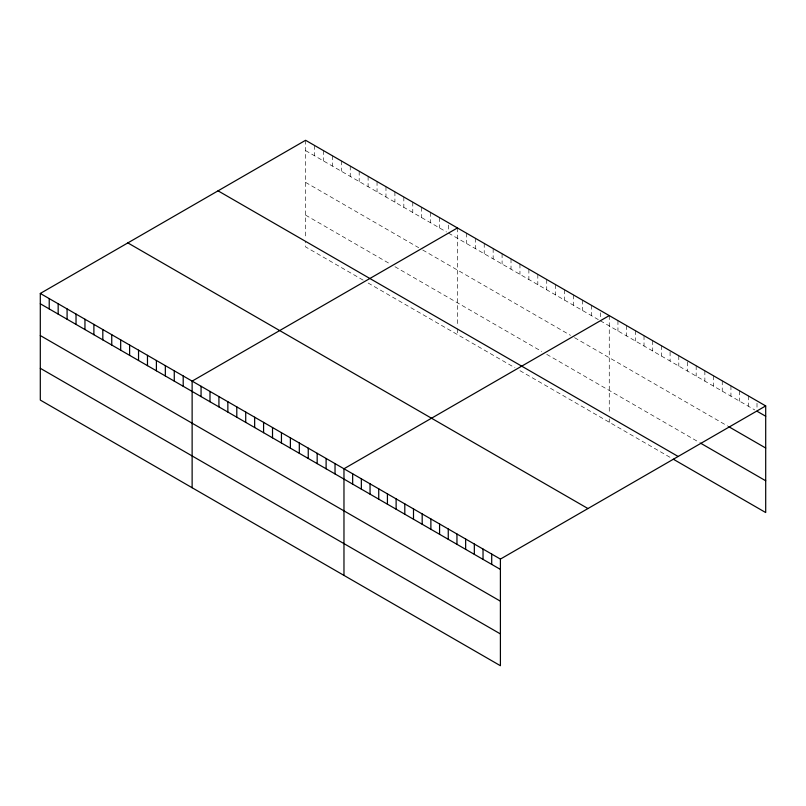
<?xml version="1.0" encoding="UTF-8"?>
<svg xmlns="http://www.w3.org/2000/svg" width="806" height="806" viewBox="0 0 806 806"><rect width="100%" height="100%" fill="white"/><g stroke="black" fill="none" stroke-linecap="round" stroke-linejoin="round"><path stroke-width="0.6" stroke-dasharray="4.03 3.02" d="M305.595 140.284L305.595 238.959M305.595 150.601L446.514 231.967M448.499 233.105L598.344 319.619M600.329 320.768L754.839 409.972M305.595 182.388L418.727 247.704M422.697 249.991L570.557 335.356M574.527 337.654L727.677 426.072M305.595 215.131L389.943 263.824M394.91 266.695L541.783 351.487M546.74 354.358L699.437 442.504M363.153 280.135L305.595 246.908L305.595 241.236M368.11 283.007L514.984 367.798M519.951 370.669L672.275 458.604M757.005 403.202L757.005 408.934M748.321 395.887L748.321 406.204M739.626 390.87L739.626 401.187M730.941 385.852L730.941 396.169M722.247 380.835L722.247 391.152M713.552 375.818L713.552 386.134M704.867 370.8L704.867 381.117M696.172 365.783L696.172 376.1M687.478 361.914L687.478 371.082M678.793 355.748L678.793 366.065M670.098 351.879L670.098 361.048M661.414 345.714L661.414 356.03M652.719 340.696L652.719 351.013M644.024 335.679L644.024 345.996M635.34 330.661L635.34 340.978M626.645 325.644L626.645 335.961M617.95 320.627L617.95 330.944M609.265 315.609L609.265 414.284M609.265 418.828L609.265 422.233M600.329 312.748L600.329 318.481M591.403 305.293L591.403 315.609M582.466 300.134L582.466 310.461M573.54 294.986L573.54 305.303M564.603 289.828L564.603 300.144M555.677 284.669L555.677 294.986M546.74 279.511L546.74 289.828M537.814 274.352L537.814 284.669M528.877 269.204L528.877 279.521M519.951 264.046L519.951 274.362M511.014 258.887L511.014 269.204M502.088 253.729L502.088 264.046M493.151 248.57L493.151 258.887M484.225 243.412L484.225 253.739M475.288 238.264L475.288 248.58M466.362 233.105L466.362 243.422M457.425 227.947L457.425 326.621M457.425 328.898L457.425 334.571M448.499 225.086L448.499 230.818M439.562 217.63L439.562 227.947M430.636 212.482L430.636 222.799M421.699 207.323L421.699 217.64M412.773 202.165L412.773 212.482M403.836 197.007L403.836 207.323M394.91 191.848L394.91 202.165M385.973 186.69L385.973 197.017M377.047 181.541L377.047 191.858M368.11 176.383L368.11 186.7M359.184 171.225L359.184 181.541M350.247 166.066L350.247 176.383M341.321 160.908L341.321 171.235M332.384 155.76L332.384 166.076M323.458 150.601L323.458 160.918M314.521 145.443L314.521 155.76"/><path stroke-width="1.21" d="M40.3 293.455L500.405 559.092L500.405 665.716L40.3 400.078L40.3 293.455L305.595 140.284L765.7 405.922L765.7 512.545L673.363 459.239M457.425 227.947L192.13 381.117L192.13 487.741M609.265 315.609L343.971 468.77L343.971 575.393M500.405 559.092L765.7 405.922M757.005 411.221L765.7 416.239M728.765 426.696L765.7 448.025M700.515 443.139L765.7 480.769M218.043 190.831L678.148 456.468M127.852 242.908L587.957 508.546M40.3 303.771L500.405 569.409M40.3 335.548L500.405 601.185M40.3 368.292L500.405 633.929M491.71 554.075L491.71 564.391M483.026 549.057L483.026 559.374M474.331 544.04L474.331 554.357M465.646 539.023L465.646 549.339M456.952 534.005L456.952 544.322M448.257 528.988L448.257 539.305M439.572 523.971L439.572 534.287M430.878 518.953L430.878 529.27M422.183 513.936L422.183 524.253M413.498 508.918L413.498 519.235M404.803 503.901L404.803 514.218M396.119 498.884L396.119 509.201M387.424 493.866L387.424 504.183M378.729 488.849L378.729 499.166M370.045 483.832L370.045 494.149M361.35 478.814L361.35 489.131M352.665 473.787L352.665 484.114M335.034 463.621L335.034 473.938M326.108 458.463L326.108 468.78M317.171 453.304L317.171 463.621M308.245 448.146L308.245 458.463M299.308 442.988L299.308 453.315M290.382 437.839L290.382 448.156M281.445 432.681L281.445 442.998M272.519 427.523L272.519 437.839M263.582 422.364L263.582 432.681M254.656 417.206L254.656 427.523M245.719 412.057L245.719 422.374M236.793 406.899L236.793 417.216M227.856 401.741L227.856 412.057M218.93 396.582L218.93 406.899M209.993 391.424L209.993 401.741M201.067 386.265L201.067 396.592M183.204 375.959L183.204 386.276M174.267 370.8L174.267 381.117M165.341 365.642L165.341 375.959M156.404 360.484L156.404 370.81M147.478 355.335L147.478 365.652M138.541 350.177L138.541 360.494M129.615 345.018L129.615 355.335M120.678 339.86L120.678 350.177M111.752 334.702L111.752 345.018M102.815 329.543L102.815 339.87M93.889 324.395L93.889 334.712M84.952 319.236L84.952 329.553M76.026 314.078L76.026 324.395M67.089 308.92L67.089 319.236M58.163 303.761L58.163 314.088M49.226 298.613L49.226 308.93"/></g></svg>
